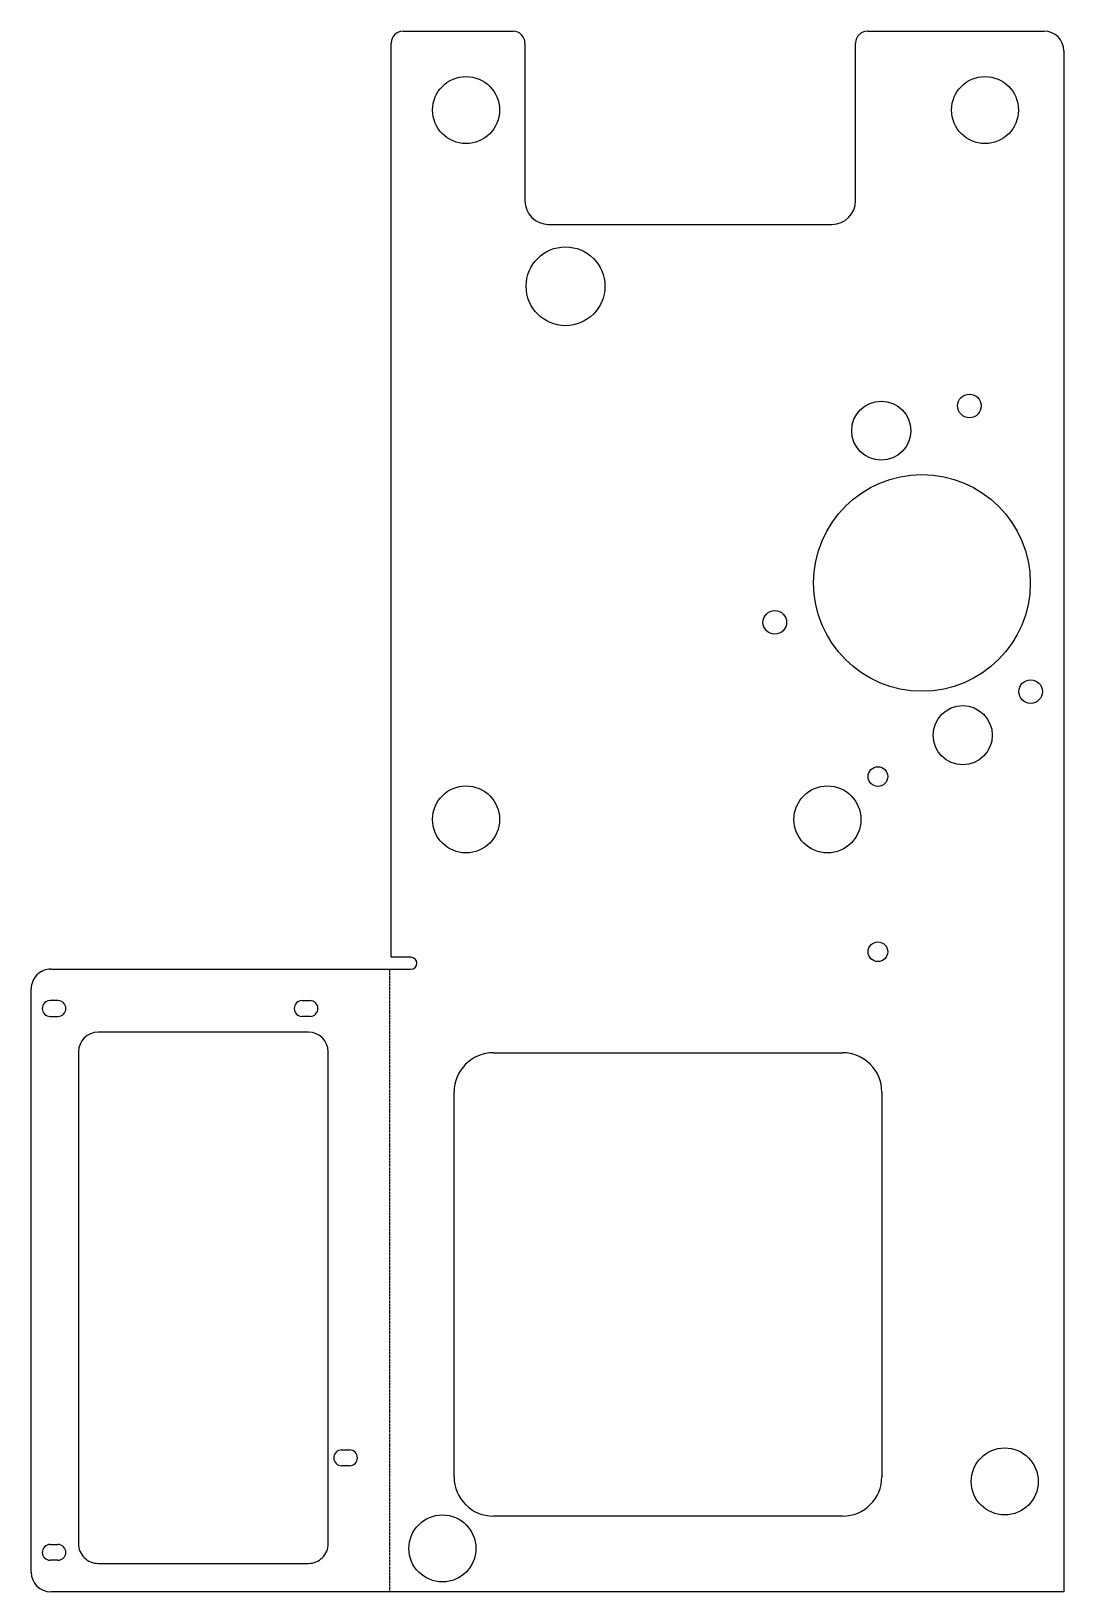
# Model space of a CAD drawing. Header units: millimetres. Extents: x 139 to 401, y 304 to 700.
import ezdxf

# ---------------------------------------------------------------- set-up
doc = ezdxf.new("R2010")
doc.units = ezdxf.units.MM
doc.header["$MEASUREMENT"] = 0
doc.linetypes.add('HIDDEN', pattern=[0.375, 0.25, -0.125])
doc.layers.get('0').update_dxf_attribs({"color": 40})
doc.layers.add('Bending', color=4, linetype='HIDDEN')

msp = doc.modelspace()

# ---------------------------------------------------------------- linework, layer by layer
for p, q in [((230.637838, 465.047647), (230.637838, 697.047647)), ((233.637838, 700.047647), (261.587838, 700.047647)), ((264.587838, 697.047647), (264.587838, 657.02764)), ((348.520851, 657.02764), (348.520851, 697.047647)), ((351.520851, 700.047647), (396.387838, 700.047647)), ((401.387838, 695.047647), (401.387838, 304.047647)), ((270.587838, 651.02764), (342.520851, 651.02764)), ((235.637838, 465.047647), (230.637838, 465.047647)), ((144.248343, 462.047647), (206.124725, 462.047647)), ((206.124725, 462.047647), (210.124725, 462.047647)), ((210.124725, 462.047647), (224.648343, 462.047647)), ((224.648343, 462.047647), (229.324725, 462.047647)), ((229.324725, 462.047647), (231.437838, 462.047647)), ((231.437838, 462.047647), (235.637838, 462.047647)), ((139.248343, 309.047647), (139.248343, 457.047647)), ((146.048343, 454.047656), (144.048343, 454.047656)), ((208.048343, 454.047656), (210.048343, 454.047656)), ((144.048343, 450.047656), (146.048343, 450.047656)), ((210.048343, 450.047656), (208.048343, 450.047656)), ((209.648343, 446.047647), (156.248343, 446.047647)), ((151.248343, 441.047647), (151.248343, 316.247653)), ((214.648343, 316.247653), (214.648343, 441.047647)), ((256.587838, 440.847647), (345.187838, 440.847647)), ((246.587838, 333.247647), (246.587838, 430.847647)), ((355.187838, 430.847647), (355.187838, 333.247647)), ((218.048343, 340.047656), (220.048343, 340.047656)), ((220.048343, 336.047656), (218.048343, 336.047656)), ((345.187838, 323.247647), (256.587838, 323.247647)), ((144.048343, 316.047656), (146.048343, 316.047656)), ((146.048343, 312.047656), (144.048343, 312.047656)), ((156.248343, 311.247653), (209.648343, 311.247653)), ((227.648343, 304.047647), (144.248343, 304.047647)), ((229.324725, 304.047647), (227.648343, 304.047647)), ((231.437838, 304.047647), (229.324725, 304.047647)), ((401.387838, 304.047647), (231.437838, 304.047647))]:
    msp.add_line(p, q)
for centre, radius in [((249.637838, 680.047647), 8.5), ((381.387838, 680.047647), 8.5), ((274.898877, 635.320207), 10), ((355.035076, 598.68468), 7.5), ((377.422923, 604.963198), 3), ((365.387838, 560.047647), 27.5), ((328.023443, 550.035888), 3), ((392.965002, 532.470483), 3), ((375.7406, 521.410614), 7.5), ((354.187838, 510.910152), 2.5), ((249.637838, 500.047647), 8.5), ((341.387838, 500.047647), 8.5), ((354.187838, 466.457568), 2.5), ((386.387838, 332.047647), 8.5), ((243.637838, 315.047647), 8.5)]:
    msp.add_circle(centre, radius)
for centre, radius, start, end in [((233.637838, 697.047647), 3, 90, 180), ((261.587838, 697.047647), 3, 0, 90), ((351.520851, 697.047647), 3, 90, 180), ((396.387838, 695.047647), 5, 0, 90), ((270.587838, 657.02764), 6, 180, 270), ((342.520851, 657.02764), 6, 270, 0), ((235.637838, 463.547647), 1.5, 270, 90), ((144.248298, 457.047693), 4.999955, 89.999484, 180.000527), ((144.048325, 452.047674), 1.999982, 89.999484, 180.000516), ((144.048325, 452.047638), 1.999982, 179.999484, 270.000516), ((146.048361, 452.047674), 1.999982, 359.999484, 90.000516), ((146.048361, 452.047638), 1.999982, 269.999484, 0.000516), ((208.048325, 452.047674), 1.999982, 89.999484, 180.000516), ((208.048325, 452.047638), 1.999982, 179.999484, 270.000516), ((210.048361, 452.047674), 1.999982, 359.999484, 90.000516), ((210.048361, 452.047638), 1.999982, 269.999484, 0.000516), ((156.248343, 441.047647), 5, 90, 180), ((209.648343, 441.047647), 5, 0, 90), ((256.587838, 430.847647), 10, 90, 180), ((345.187838, 430.847647), 10, 0, 90), ((218.048325, 338.047674), 1.999982, 89.999484, 180.000516), ((218.048325, 338.047638), 1.999982, 179.999484, 270.000516), ((220.048361, 338.047674), 1.999982, 359.999484, 90.000516), ((220.048361, 338.047638), 1.999982, 269.999484, 0.000516), ((256.587838, 333.247647), 10, 180, 270), ((345.187838, 333.247647), 10, 270, 0), ((144.048325, 314.047674), 1.999982, 89.999484, 180.000516), ((144.048325, 314.047638), 1.999982, 179.999484, 270.000516), ((146.048361, 314.047674), 1.999982, 359.999484, 90.000516), ((146.048361, 314.047638), 1.999982, 269.999484, 0.000516), ((156.248298, 316.247608), 4.999955, 179.999484, 270.000516), ((209.648388, 316.247608), 4.999955, 269.999484, 0.000516), ((144.248343, 309.047647), 5, 180, 270)]:
    msp.add_arc(centre, radius, start, end)
at = {"layer": 'Bending'}
msp.add_line((230.307526, 304.047647), (230.307526, 462.047647), dxfattribs=at)

doc.saveas('drawing.dxf')
